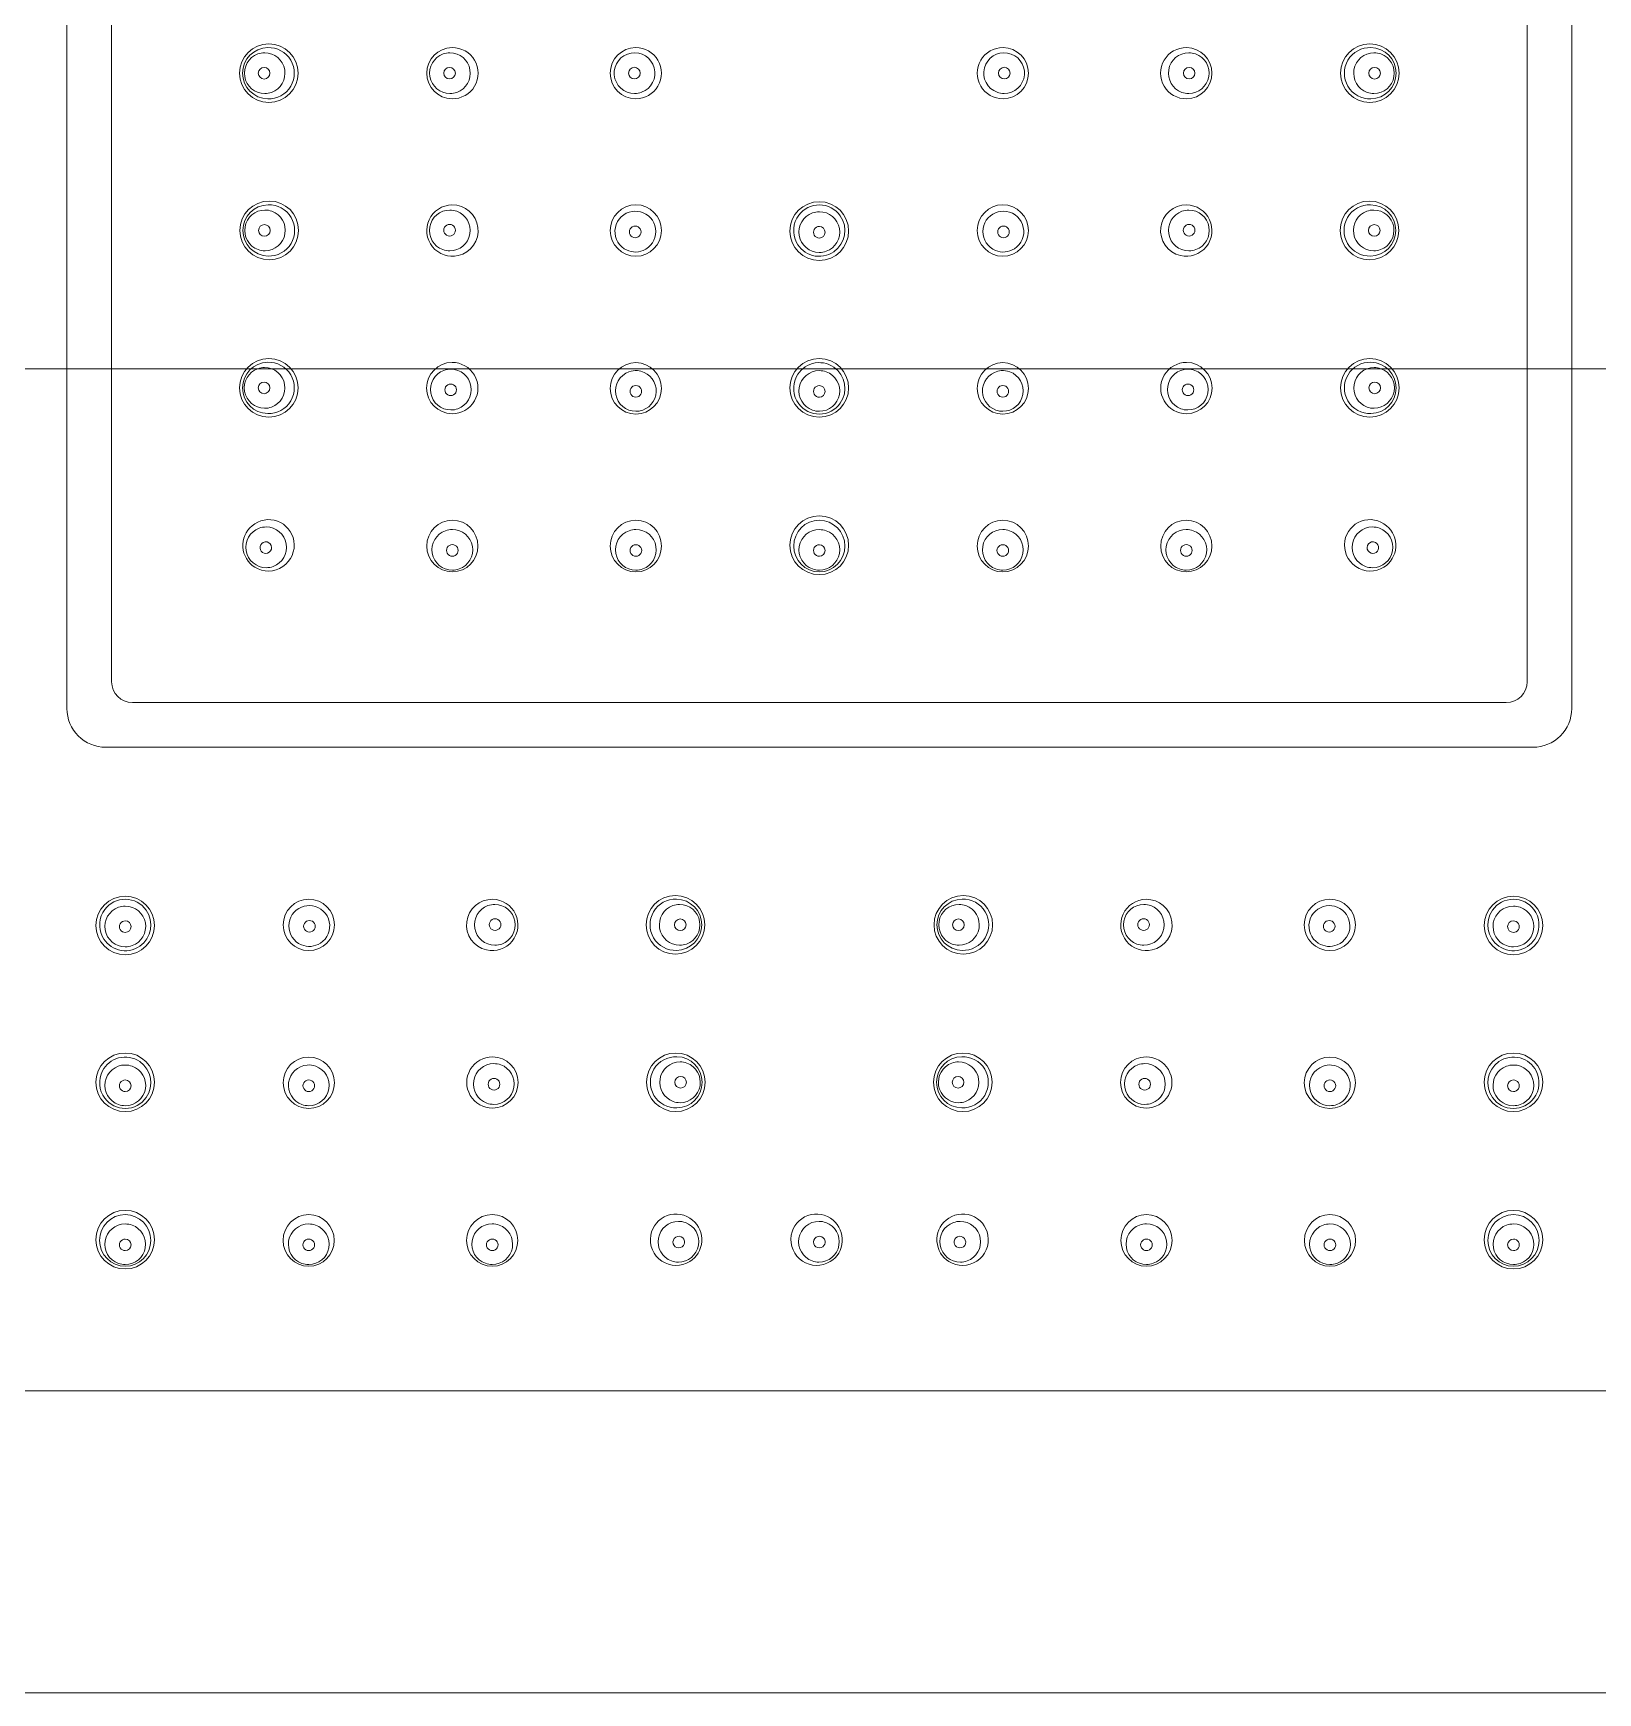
# Model space of a CAD drawing. Header units: metres. Extents: x -232 to 581, y 30 to 789.
# Drawn here: x 226.0164 to 226.1086, y 535.7444 to 535.8421 of the extents above; entities that cross this region are included whole.
import ezdxf

# ---------------------------------------------------------------- set-up
doc = ezdxf.new("R2010")
doc.units = ezdxf.units.M
doc.layers.add('ACERO', color=5, linetype='Continuous')
doc.layers.add('baños', color=140, linetype='Continuous', lineweight=0)
doc.layers.add('Columnas', color=7, linetype='Continuous', lineweight=18)
doc.styles.get("Standard").update_dxf_attribs({"font": 'arial.ttf'})

# ---------------------------------------------------------------- blocks, each defined once
blk = doc.blocks.new('planta de entrepiso 20.03')
at = {"layer": 'ACERO', "color": 18, "true_color": 0x000000}
blk.add_line((35.11145351931714, -23.18883962640052), (31.29649952950822, -23.18906059418748), dxfattribs=at)
blk = doc.blocks.new('A$C3bae67db')
at = {"layer": 'baños'}
for p, q in [((0.05795743052766511, 0.144322481631086), (0.1420428246007646, 0.144322481631086)), ((0.05567767941755619, 0.142043857970684), (0.05567767969631632, 0.05795731748658994)), ((0.05953425239812304, 0.1416937789345738), (0.140466002730534, 0.1416937789345738)), ((0.05830638234982644, 0.1404659088862488), (0.05830638234982644, 0.05953413947369057)), ((0.05953425239812304, 0.05830626942536554), (0.1404660027303066, 0.05830626942536554)), ((0.05795743052766511, 0.05567756672882496), (0.1420428246007646, 0.05567756672882496))]:
    blk.add_line(p, q, dxfattribs=at)
for points in [[(0.2000001275641807, 0.2000000241799569), (1.275641352549428e-07, 0.2000000241799569), (1.275641352549428e-07, 2.417995403902751e-08), (0.2000001275641807, 2.417995403902751e-08)], [(0.1822216636463319, 0.1822215602621071), (0.01777859148198413, 0.1822215602621071), (0.01777859148198413, 0.0177784880978038), (0.1822216636463319, 0.0177784880978038)]]:
    blk.add_lwpolyline(points, close=True, dxfattribs=at)
for centre, radius in [((0.02668161499421196, 0.1408899789571372), 0.001726273626168971), ((0.03594724761362933, 0.1408870039678796), 0.001726273626168971), ((0.04518573283938032, 0.1408870045110753), 0.001726273626168971), ((0.0768350682250798, 0.1324260433361175), 0.001726273626168971), ((0.0861115584927461, 0.1324036510537141), 0.001726273626168971), ((0.09536712332959496, 0.1324260433361175), 0.001726273626168971), ((0.09537011069431856, 0.1108947767265462), 0.0003427381330779128), ((0.03594724761362933, 0.1084584461727509), 0.001726273626168971), ((0.04522373788129563, 0.1084808384551543), 0.001726273626168971), ((0.06756904067282221, 0.1000025628189221), 0.001726273626168971), ((0.0768350682250798, 0.1000025628189221), 0.001726273626168971), ((0.08607355345083079, 0.1000025633621178), 0.001726273626168971), ((0.03594724761362933, 0.09154160218716001), 0.001726273626168971), ((0.04522373788129563, 0.0915192099047566), 0.001726273626168971), ((0.09537011069431856, 0.0891052716333931), 0.0003427381330779128), ((0.0768350682250798, 0.0675740050237934), 0.001726273626168971), ((0.0861115584927461, 0.06759639730619682), 0.001726273626168971), ((0.09536712332959496, 0.0675740050237934), 0.001726273626168971), ((0.02668161499421196, 0.05911006940277375), 0.001726273626168971), ((0.03594724761362933, 0.05911304439203136), 0.001726273626168971), ((0.04518573283938032, 0.05911304384883564), 0.001726273626168971)]:
    blk.add_circle(centre, radius, dxfattribs=at)
for centre, radius, start, end in [((0.05795630335677515, 0.142043857970684), 0.002278623939186994, 89.971657394038, 180), ((0.02663749679047989, 0.1408746346023015), 0.00152379913724904, 0.4815084169714707, 179.5184915830285), ((0.02641232233166058, 0.1408975588384074), 0.001193729488785252, 359.5143326426547, 160.681163080058), ((0.03591267946192467, 0.1408858718007941), 0.001506514668338149, 126.6365019344265, 180.0534909585633), ((0.03576849450971942, 0.1408905097199131), 0.001197938431549503, 359.8323604302385, 160.4660116733307), ((0.03592152982376184, 0.1408746464340318), 0.00152080370815291, 62.66042759306035, 126.6516953464654), ((0.03592799330474783, 0.1408844735623127), 0.001509106328667489, 15.44699995191785, 62.70706108587409), ((0.04520498714826182, 0.1408844741055084), 0.001509106328667489, 117.2929389141259, 164.5530000480822), ((0.04512404218233179, 0.1408905102631373), 0.001197938431549503, 19.53398832666936, 180.1676395697615), ((0.04521145062924781, 0.1408746469772559), 0.00152080370815291, 53.34830465353465, 117.3395724069396), ((0.04522030099108498, 0.1408858723439899), 0.001506514668338149, 359.9465090414367, 53.3634980655735), ((0.02663749679047989, 0.1409054156539078), 0.001523851350039296, 180.6758761340693, 359.3241238659307), ((0.02641017567405335, 0.1408829216825787), 0.001194191915340333, 179.7832012068268, 340.6623966942979), ((0.02645187154073803, 0.140882942504664), 0.001235887417606161, 160.6482721695431, 179.7914807641896), ((0.02637532323613279, 0.1408919247424087), 0.0003407503923429775, 359.2459407059762, 180.7540592940236), ((0.02637532323613279, 0.1408880084856499), 0.0003407213562947965, 180.0955432162111, 359.9044567837889), ((0.02639817419524526, 0.1408899221982729), 0.001207837290240649, 340.537568001467, 359.8822677890739), ((0.03591265801626697, 0.1408880546749067), 0.001506496842203655, 180.1365117840078, 235.2142598131893), ((0.03577415512106974, 0.1408870343368172), 0.001204436081000226, 160.4002387764176, 180.1222094087611), ((0.03576765534033122, 0.1408834946195334), 0.001197933953633447, 179.9535721002179, 340.4661922248824), ((0.03574353055589974, 0.1408878943784266), 0.0003418063086853633, 359.4251909468629, 180.574809053137), ((0.03574353055589974, 0.1408861019234742), 0.0003417930261405343, 180.2743482528581, 359.7256517471419), ((0.03576199303163641, 0.1408869747278523), 0.001204434782080665, 340.4002334721913, 0.001426747796174793), ((0.03593418548073579, 0.1408868331361255), 0.001502509496179472, 325.0549561738853, 15.42316380291073), ((0.04519879497227386, 0.1408868336793496), 0.001502509496179472, 164.5768361970892, 214.9450438261147), ((0.0451305436604148, 0.140886975271048), 0.001204434782080665, 179.9985732522038, 199.5997665278087), ((0.04512488135171999, 0.1408834951627291), 0.001197933953633447, 199.5338077751176, 0.04642789978211763), ((0.04511300602937673, 0.1408878949216508), 0.0003418063086853633, 359.4251909468629, 180.574809053137), ((0.04511300602937673, 0.1408861024666983), 0.0003417930261405343, 180.2743482528581, 359.7256517471419), ((0.04522032243674268, 0.1408880552181309), 0.001506496842203655, 304.7857401868107, 359.8634882159906), ((0.04511838157098147, 0.1408870348800129), 0.001204436081000226, 359.8777905912389, 19.59976122358242), ((0.05953425239812304, 0.1404659088862488), 0.001227870048324664, 90.00000000256642, 179.9999999898011), ((0.0359213165556671, 0.1408973936484479), 0.001519107682017091, 235.1470028587918, 325.0064798470243), ((0.04521166389734255, 0.140897394191672), 0.001519107682017091, 214.9935201529758, 304.8529971412081), ((0.06755888616902439, 0.1324522226109579), 0.001510474982378461, 39.79127587580216, 147.8576029366483), ((0.07683595447673497, 0.1324698972235225), 0.001508167584307319, 0.9001850982253351, 179.1011506184335), ((0.08611067224109092, 0.1324475049410907), 0.001508167584307319, 0.8988493815665013, 179.0998149017747), ((0.09536732368673029, 0.1324678004718223), 0.001508175294152605, 0.896473032322938, 179.1038122815197), ((0.06757577863658071, 0.132457578697931), 0.001521988814155353, 148.366663832522, 279.4518474387844), ((0.06744956593814777, 0.1325836751423921), 0.001200821812368165, 19.98354941315338, 180.0929165922669), ((0.06743122423284831, 0.1326063921405805), 0.0003434622621792048, 80.36180667197289, 144.2972788445857), ((0.06743161916568852, 0.1326093671298381), 0.000340463161306216, 6.43826669501083, 80.34350834063362), ((0.06757360806199131, 0.1324412776402468), 0.001506273214753162, 279.6351170446447, 40.46958004635466), ((0.06745204315046749, 0.1325905084226164), 0.001196171468180108, 359.9940856858029, 19.71649711018825), ((0.07683789637843574, 0.1326707190876775), 0.001202478864778748, 20.04951967974894, 179.640957565026), ((0.07683718307652043, 0.1327118830991409), 0.0003427216785174244, 0.3254488414049065, 179.6683356267581), ((0.07684987977717128, 0.1326780761858615), 0.001188702755491038, 0.00229199929753495, 19.9144172177911), ((0.08609674694065461, 0.1326556839034581), 0.001188702755491038, 160.0855827822089, 179.9977080007025), ((0.08610873033916278, 0.1326483268052456), 0.001202478864778748, 0.3590424349740219, 159.9504803202511), ((0.08610944364107809, 0.1326894908167375), 0.0003427216785174244, 0.3316643732419094, 179.6745511585951), ((0.09536844225425511, 0.13266643263281), 0.001202467430117421, 20.04733987539626, 179.6512744404281), ((0.09536760707254643, 0.1327070384189639), 0.0003427214496652206, 0.3198416913579096, 179.6787560475), ((0.09538014580965637, 0.1326736768283112), 0.001188992995398989, 0.002160217887124121, 19.91273335855645), ((0.06744492393198698, 0.1325816052425566), 0.00119617823364954, 179.9941310564692, 199.6485422794375), ((0.06744739869321847, 0.1325884322095234), 0.001200817506817739, 199.9156134316533, 0.09317299457435906), ((0.06742947758010587, 0.1326069054866466), 0.0003417448353014675, 144.1962748123012, 216.5408433824308), ((0.06742879027405024, 0.1326072964444833), 0.0003414261719296849, 216.6622272733104, 290.466407909324), ((0.06742884736917176, 0.1326092437337465), 0.0003432313649668054, 290.3438179429309, 6.406851776727837), ((0.07683599266800911, 0.1324400996429844), 0.001508967363600021, 177.9698192432843, 2.177052033884066), ((0.07682412820707896, 0.1326783000023326), 0.001188687084480606, 180.0022010002266, 199.6794990756158), ((0.0768361336767498, 0.1326856574057658), 0.001202472454991783, 199.8169514147223, 359.6410310933491), ((0.07683718328979694, 0.1327158136802709), 0.0003427216785175545, 180.3254488415971, 359.6683356265643), ((0.08611063404958941, 0.1324177073605526), 0.001508967363600021, 177.8229479661159, 2.030180756715632), ((0.0861104930410761, 0.1326632651233624), 0.001202472454991783, 180.358968906651, 340.1830485852777), ((0.08610944342802895, 0.1326934213978674), 0.0003427216785175545, 180.3316643734357, 359.6745511584029), ((0.08612249851051956, 0.1326559077199008), 0.001188687084480606, 340.3205009243842, 359.9977989997734), ((0.09536732375926249, 0.1324387187907732), 0.001508910434373833, 177.9996003974604, 2.000684916435894), ((0.09535497519681257, 0.1326737943519944), 0.001188978101211688, 180.0020748071833, 199.6793677201801), ((0.09536676056376336, 0.1326806855676281), 0.001202398407140004, 199.7994449916714, 359.6681591336498), ((0.09536760711961279, 0.1327108731286089), 0.0003427214496676189, 180.3198417624976, 359.6787559762951), ((0.02663785314141798, 0.1300647464498077), 0.001523801172583426, 0.5747514779052038, 179.4262465459042), ((0.02641315858907411, 0.1300871698114356), 0.001193765215403577, 359.6365954075218, 160.6779287406165), ((0.03592147574657112, 0.1300701143819545), 0.001515209523409549, 0.2469365196410936, 179.7554027190644), ((0.03576950751128471, 0.13007862190371), 0.001198002774692498, 4.349572792468204, 160.4590152359306), ((0.04521661582064418, 0.1300687143410251), 0.001515209523409549, 0.244597280935595, 179.7530634803589), ((0.04515068339353867, 0.1300592951881931), 0.001195045438537086, 21.80722765049478, 157.7672225745089), ((0.02663785287288967, 0.1300955574157179), 0.001523803867774046, 180.5847748674714, 359.4162231563053), ((0.02641135372616965, 0.1300720851049171), 0.001193765217027741, 179.636596389109, 340.6779286321186), ((0.02642540357485679, 0.1300797142414361), 0.001207791056576054, 160.5363707333084, 180.0027336194925), ((0.02637627761235173, 0.1300814908772914), 0.0003407568798300127, 359.346075732061, 180.3246311100405), ((0.02637626643670821, 0.1300776018586198), 0.0003407458622599414, 179.6707068420732, 359.9999999999364), ((0.02639910873629425, 0.1300795406747746), 0.001207791059114692, 340.5363707599155, 0.002732610598238034), ((0.03592147547076685, 0.1300836256324551), 0.001515211808342921, 180.2663152946292, 359.7360239440766), ((0.03576870870299764, 0.1300717577606925), 0.001198002720139636, 179.8324281218217, 340.459017457677), ((0.0357750706611828, 0.1300752932365477), 0.001204359554630129, 160.3983028553304, 180.0015083034943), ((0.03574472815851415, 0.1300757987762502), 0.0003418119665338834, 359.8484264500146, 180.1447206987231), ((0.03574472805278539, 0.1300740311624971), 0.0003418119665339049, 179.8484264500145, 0.1447206987231602), ((0.03575830528255075, 0.1300763563818812), 0.001209345381516621, 340.4185567370939, 4.416346836907331), ((0.04521661609644845, 0.1300822255915257), 0.001515211808342921, 180.2639760559234, 359.7336847053708), ((0.04515062373796219, 0.1300432310498714), 0.001201160736598691, 157.0568312886519, 212.9165601568608), ((0.04513443495054936, 0.1300372802267766), 0.0003418119665338834, 359.8552793012769, 180.1515735499855), ((0.04513443505627812, 0.1300355126130519), 0.0003418119665339049, 179.8552793012768, 0.1515735499854856), ((0.0451506237447834, 0.1300432310515767), 0.001201160729709154, 351.2970901245022, 22.51761903481964), ((0.04515062373750744, 0.1300432310502124), 0.001201160737011495, 212.9165601055092, 351.2970902225019), ((0.07682554874776315, 0.121623541393852), 0.001510641993610608, 0.5139883427186024, 179.4190526749139), ((0.0675262201329474, 0.1216022853915248), 0.001523564837230641, 0.572643303545837, 179.4250678076633), ((0.06730147437173173, 0.1216258576544575), 0.00119389333313216, 19.32997812112687, 180.3589489030435), ((0.07673755557897266, 0.1217059849352253), 0.001200928035992184, 19.83266307732577, 180.07419896696), ((0.08610123918919044, 0.1216200011498572), 0.001509211767642307, 0.7561059737710158, 193.171467770371), ((0.08610665192958322, 0.1217715206143097), 0.001199718968097798, 160.2766783095563, 180.003053155093), ((0.08610701457195091, 0.1217689559613504), 0.001200928035992184, 359.92580103304, 160.1673369226743), ((0.09536749544457734, 0.1216208806547101), 0.001508369991397104, 0.7108807457131594, 179.2900072567805), ((0.0953689405916407, 0.1217577368242573), 0.001201973046303671, 19.915328080069, 179.8397393457669), ((0.0953741167763269, 0.1217609961774073), 0.001195996880989198, 0.0008305610141249543, 19.85298930787151), ((0.06752622073366865, 0.1216323613833694), 0.001523560504830024, 180.5561373689593, 359.441573742277), ((0.06731527943469473, 0.1216183202511658), 0.00120767496975197, 179.997253034212, 199.4671047486143), ((0.06730323483333223, 0.1216110324051769), 0.001193893552601191, 199.3299870384885, 0.3617157200806724), ((0.06726664149067574, 0.121620538979748), 0.0003407760450880885, 359.6804184145589, 180.3259849812832), ((0.06726664170508911, 0.121616699387026), 0.0003407760450881728, 179.6804184144938, 0.3259849813467099), ((0.0672894296246227, 0.1216185695606313), 0.001207674969753276, 0, 19.46710473996738), ((0.07682554912815931, 0.1216241922170909), 0.001510635915196017, 179.4437361404923, 0.4893048771358387), ((0.07673634930023354, 0.1217044297143204), 0.00119972075021922, 180, 199.6894084976491), ((0.07673669497097535, 0.1217070845143482), 0.001200943033476937, 199.8031047080196, 0.06684714840780348), ((0.0767229938655305, 0.1217197312221217), 0.0003424123588573842, 0.09251265869286474, 180.098022152865), ((0.07672299392032755, 0.1217196982979019), 0.0003424123588572697, 180.092512941707, 0.09802186985085153), ((0.07673791822156772, 0.1217085495881847), 0.001199718968097798, 359.996946844907, 19.72332169044368), ((0.08610270852994972, 0.1216079714776228), 0.001507949430811743, 192.7136886774853, 1.213885066650693), ((0.08610787517994822, 0.1217700555404733), 0.001200943033476937, 179.9331528515922, 340.1968952919805), ((0.08612157628539308, 0.1217827022482467), 0.0003424123588573842, 359.901977847135, 179.9074873413072), ((0.08612157623059602, 0.1217826693240269), 0.0003424123588572697, 179.9019781301492, 359.907487058293), ((0.08610822085069003, 0.1217674007404455), 0.00119972075021922, 340.3105915023508, 0), ((0.09536749553893742, 0.1216085475080533), 0.001508573317714411, 178.8216237899946, 1.179264308856052), ((0.09536296503841868, 0.1217611156787015), 0.001195992791243886, 180.0008071647798, 199.7035512946327), ((0.09536814589654341, 0.1217643825555044), 0.00120197248215199, 199.7668953392953, 359.839403913317), ((0.09536871331505381, 0.1217836400394319), 0.000342717117449731, 0.1414165953508873, 179.8545204967726), ((0.09536871337598996, 0.1217853561187425), 0.0003427171174496419, 180.1414165954144, 359.854520496644), ((0.0266387950550584, 0.1192551031147566), 0.001523560504830024, 0.5584262577229699, 179.4438626310407), ((0.02641580915472197, 0.1192764320929776), 0.001193893552601191, 359.6382842799194, 160.6700129615116), ((0.03593772851670884, 0.119260297291806), 0.001510635915196017, 359.5106951228642, 180.5562638595077), ((0.03584887435952488, 0.1191774049945202), 0.001200943033476937, 359.9331528515922, 160.1968952919805), ((0.04521488791849926, 0.1192765180312456), 0.001507949430811743, 358.7861149333493, 167.2863113225147), ((0.04522005456849776, 0.1191144339683952), 0.001200943033476937, 19.80310470801955, 180.0668471484078), ((0.02663879445433714, 0.1192851791066296), 0.001523564837230641, 180.5749321923367, 359.4273566964525), ((0.02641404869312147, 0.1192616068436685), 0.00119389333313216, 179.6410510969565, 340.6700218788732), ((0.02642785375608447, 0.1192691442469602), 0.00120767496975197, 160.5328952513857, 180.002746965788), ((0.02637921602647886, 0.1192707651111), 0.0003407760450881728, 359.6740150186533, 180.3195815855062), ((0.02637921581206548, 0.1192669255184065), 0.0003407760450880885, 179.6740150187168, 0.3195815854410826), ((0.02640200394601244, 0.1192688949374947), 0.001207674969753276, 340.5328952600327, 0), ((0.03593772813631269, 0.1192609481150164), 0.001510641993610608, 180.5809473250861, 359.4860116572814), ((0.03584852868878308, 0.119180059794548), 0.00119972075021922, 160.3105915023508, 180), ((0.03583517330887709, 0.119164791210995), 0.0003424123588572697, 359.9019781301491, 179.907487058293), ((0.04521341857773997, 0.1192644883590113), 0.001509211767642307, 166.828532229629, 359.243894026229), ((0.04523375561914555, 0.1191018201848415), 0.0003424123588572697, 0.09251294170702966, 180.0980218698508), ((0.04522040023923957, 0.119117088768423), 0.00119972075021922, 0, 19.68940849764915), ((0.0358497349675222, 0.1191785045736431), 0.001200928035992184, 179.92580103304, 340.1673369226742), ((0.03583517325408003, 0.1191647582867468), 0.0003424123588573842, 179.9019778471349, 359.9074873413071), ((0.03585009761011726, 0.1191759399206838), 0.001199718968097798, 340.2766783095563, 0.003053155092960894), ((0.04521883131813276, 0.1191129688945587), 0.001199718968097798, 179.996946844907, 199.7233216904437), ((0.04521919396050045, 0.119115533547518), 0.001200928035992184, 199.8326630773257, 0.07419896695995848), ((0.04523375567394261, 0.1191017872606217), 0.0003424123588573842, 180.0925126586928, 0.09802215286506169), ((0.06752527855149992, 0.1107919070824366), 0.001523803867774046, 0.5837768436947157, 179.4152251325285), ((0.06729877940477991, 0.110815379393209), 0.001193765217027741, 19.32207136788142, 180.363403610891), ((0.07680929608221732, 0.1108008638764133), 0.001515211808342921, 0.2639760559234214, 179.7336847053708), ((0.07665652931444811, 0.110812731748176), 0.001198002720139636, 19.54098254232294, 180.1675718781783), ((0.08610443670789891, 0.1108022639173427), 0.001515211808342921, 0.2663152946292405, 179.7360239440766), ((0.08603844434941266, 0.1108412584590255), 0.001201160736598691, 147.0834398431392, 202.9431687113481), ((0.08603844434895791, 0.110841258458656), 0.001201160737011495, 8.702909777498146, 147.0834398944907), ((0.09536732874329346, 0.1108130466571069), 0.001508175096699564, 0.3875553460212671, 179.6135214827309), ((0.0953710932307672, 0.1108833412553665), 0.001200198361899698, 199.7612507028317, 179.9592501936951), ((0.06752527882002823, 0.1108227180483183), 0.001523801172583426, 180.5737534540958, 359.4252485220948), ((0.06731282925346704, 0.11080775025669), 0.001207791056576054, 179.9972663805075, 199.4636292666915), ((0.06730058426768437, 0.1108002946866904), 0.001193765215403577, 199.3220712593833, 0.3634045924781659), ((0.06726369211531846, 0.1108098626395062), 0.0003407458622599414, 6.35093158794635e-11, 180.3292931579268), ((0.06726370329096198, 0.1108059736208347), 0.0003407568798300127, 179.6753688899595, 0.6539242679389679), ((0.06728653441490451, 0.1108079238233515), 0.001207791059114692, 359.9972673894018, 19.46362924008448), ((0.07680929635802158, 0.1108143751269139), 0.001515209523409549, 180.2445972809356, 359.7530634803589), ((0.07666289127263326, 0.1108091962723208), 0.001204359554630129, 179.9984916965057, 199.6016971446696), ((0.07665732812273518, 0.1108058676051584), 0.001198002774692498, 199.5409847640694, 355.6504272075318), ((0.07663254866423586, 0.1108104583463714), 0.0003418119665339049, 359.8552793012769, 180.1515735499855), ((0.07663254876996461, 0.1108086907326467), 0.0003418119665338834, 179.8552793012768, 0.1515735499854856), ((0.07664612589400122, 0.1108081331269872), 0.001209345381516621, 355.5836531630925, 19.58144326290454), ((0.08610443643209464, 0.1108157751678434), 0.001515209523409549, 180.2469365196411, 359.7554027190644), ((0.08602225566772859, 0.1108489768958449), 0.0003418119665339049, 359.8484264500146, 180.1447206987231), ((0.08602225556199983, 0.1108472092820918), 0.0003418119665338834, 179.8484264500145, 0.1447206987231602), ((0.08603844435623387, 0.1108412584572918), 0.001201160729709154, 337.4823809651804, 8.702909875497538), ((0.0953673287696688, 0.1108102539195883), 0.001508196546264781, 179.5074288684401, 0.4936479602929344), ((0.09529917106959829, 0.110863793062741), 0.001128460337495796, 178.9640748255869, 199.9974153185455), ((0.02668835295797045, 0.1084298858001951), 0.001521988814155353, 80.54815256121562, 211.6333361674779), ((0.02655997301460822, 0.1082990322886026), 0.001200817506817739, 359.9068270054257, 160.0843865683467), ((0.02668618238338105, 0.1084461868578792), 0.001506273214753162, 319.5304199536451, 80.36488295535518), ((0.03594817205655865, 0.1084443898659124), 0.001508967363600021, 357.8229479661159, 182.0301807567156), ((0.04522281343813894, 0.1084667821483158), 0.001508967363600021, 357.9698192432843, 182.1770520338841), ((0.08603850400498914, 0.1108251943206753), 0.001195045438537086, 202.2327774254911, 338.1927723495052), ((0.02655749825337672, 0.1083058592555695), 0.00119617823364954, 160.3514577205625, 180.0058689435308), ((0.02654205190149561, 0.1082805590115079), 0.0003417448353014675, 143.4591566175692, 215.8037251876988), ((0.02654136459543999, 0.1082801680536427), 0.0003414261719296849, 69.53359209067591, 143.3377727266896), ((0.02654142169056151, 0.108278220764408), 0.0003432313649668054, 353.593148223272, 69.65618205706909), ((0.03593630759562849, 0.1082061895065642), 0.001188687084480606, 160.3205009243842, 179.9977989997734), ((0.03594831306529933, 0.1081988321031027), 0.001202472454991783, 0.3589689066509878, 160.1830485852777), ((0.03594936267834647, 0.1081686758285976), 0.0003427216785175545, 0.3316643734356975, 179.6745511584029), ((0.04522267242962563, 0.1082212243855061), 0.001202472454991783, 19.81695141472233, 179.641031093349), ((0.04522162281657849, 0.1081910681110294), 0.0003427216785175545, 0.325448841597066, 179.6683356265643), ((0.0452346778990691, 0.1082285817889677), 0.001188687084480606, 0.002201000226615922, 19.67949907561579), ((0.02656214025953751, 0.1083037893557623), 0.001200821812368165, 179.9070834077331, 340.0164505868464), ((0.02667146049041413, 0.1084352418871966), 0.001510474982378461, 212.1423970633514, 320.2087241241978), ((0.02654379855423805, 0.1082810723575456), 0.0003434622621792048, 215.7027211554142, 279.638193328027), ((0.02654419348707826, 0.108278097368288), 0.000340463161306216, 279.6564916593664, 353.5617333049892), ((0.02656461747185723, 0.1082969560755096), 0.001196171468180108, 340.2835028898117, 0.005914314197119606), ((0.0359481338652845, 0.1084145922853459), 0.001508167584307319, 180.8988493815665, 359.0998149017747), ((0.03595007576698528, 0.108213770421191), 0.001202478864778748, 180.359042434974, 339.950480320251), ((0.03594936246506997, 0.1081726064097275), 0.0003427216785174244, 180.3316643732419, 359.6745511585951), ((0.03596205916572082, 0.108206413323007), 0.001188702755491038, 340.0855827822089, 359.9977080007025), ((0.04522285162964046, 0.1084369845677777), 0.001508167584307319, 180.9001850982251, 359.1011506184335), ((0.04520892632920415, 0.1082288056054104), 0.001188702755491038, 180.0022919992975, 199.9144172177909), ((0.04522090972771231, 0.1082361627036228), 0.001202478864778748, 200.049519679749, 359.640957565026), ((0.04522162302962762, 0.1081949986921309), 0.0003427216785174244, 180.3254488414049, 359.6683356267581), ((0.02668835295797045, 0.1001518126118626), 0.001521988814155353, 80.54815256121562, 211.6333361674779), ((0.02668618238338105, 0.1001681136695467), 0.001506273214753162, 319.5304199536451, 80.36488295535518), ((0.02655997301460822, 0.1000209591002701), 0.001200817506817739, 359.9068270054257, 160.0843865683467), ((0.06752492246909014, 0.09998721846408642), 0.00152379913724904, 0.4815084169714707, 179.5184915830285), ((0.06729974801027083, 0.1000101427001923), 0.001193729488785252, 359.5143326426547, 160.681163080058), ((0.07680050007337513, 0.1000014306518366), 0.001506514668338149, 126.6365019344265, 180.0534909585633), ((0.07665631512116988, 0.1000060685709556), 0.001197938431549503, 359.8323604302385, 160.4660116733307), ((0.07680935043521231, 0.0999902052850743), 0.00152080370815291, 62.66042759306035, 126.6516953464654), ((0.0768158139161983, 0.1000000324133552), 0.001509106328667489, 15.44699995191785, 62.70706108587409), ((0.08609280775971229, 0.1000000329565509), 0.001509106328667489, 117.2929389141259, 164.5530000480822), ((0.08601186279378226, 0.1000060691141798), 0.001197938431549503, 19.53398832666936, 180.1676395697615), ((0.08609927124069827, 0.09999020582829843), 0.00152080370815291, 53.34830465353465, 117.3395724069396), ((0.08610812160253545, 0.1000014311950324), 0.001506514668338149, 359.9465090414367, 53.3634980655735), ((0.02656214025953751, 0.1000257161674298), 0.001200821812368165, 179.9070834077331, 340.0164505868464), ((0.02655749825337672, 0.1000277860672369), 0.00119617823364954, 160.3514577205625, 180.0058689435308), ((0.02654205190149561, 0.1000024858231754), 0.0003417448353014675, 143.4591566175692, 215.8037251876988), ((0.02654379855423805, 0.1000029991692131), 0.0003434622621792048, 215.7027211554142, 279.638193328027), ((0.02654136459543999, 0.1000020948653102), 0.0003414261719296849, 69.53359209067591, 143.3377727266896), ((0.02654419348707826, 0.1000000241799555), 0.000340463161306216, 279.6564916593664, 353.5617333049892), ((0.02654142169056151, 0.1000001475760754), 0.0003432313649668054, 353.593148223272, 69.65618205706909), ((0.02656461747185723, 0.1000188828871771), 0.001196171468180108, 340.2835028898117, 0.005914314197119606), ((0.06752492246909014, 0.1000179995156927), 0.001523851350039296, 180.6758761340693, 359.3241238659307), ((0.0672976013526636, 0.09999550554436354), 0.001194191915340333, 179.7832012068268, 340.6623966942979), ((0.06733929721934828, 0.09999552636644893), 0.001235887417606161, 160.6482721695431, 179.7914807641896), ((0.06726274891474304, 0.1000045086041936), 0.0003407503923429775, 359.2459407059762, 180.7540592940236), ((0.06726274891474304, 0.1000005923474347), 0.0003407213562947965, 180.0955432162111, 359.9044567837889), ((0.06728559987385552, 0.1000025060600578), 0.001207837290240649, 340.537568001467, 359.8822677890739), ((0.07680047862771744, 0.1000036135259492), 0.001506496842203655, 180.1365117840078, 235.2142598131893), ((0.0766619757325202, 0.1000025931878596), 0.001204436081000226, 160.4002387764176, 180.1222094087611), ((0.07665547595178168, 0.09999905347057592), 0.001197933953633447, 179.9535721002179, 340.4661922248824), ((0.0766313511673502, 0.1000034532294691), 0.0003418063086853633, 359.4251909468629, 180.574809053137), ((0.0766313511673502, 0.1000016607745167), 0.0003417930261405343, 180.2743482528581, 359.7256517471419), ((0.07664981364308687, 0.1000025335788948), 0.001204434782080665, 340.4002334721913, 0.001426747796174793), ((0.07682200609218626, 0.100002391987168), 0.001502509496179472, 325.0549561738853, 15.42316380291073), ((0.08608661558372432, 0.1000023925303921), 0.001502509496179472, 164.5768361970892, 214.9450438261147), ((0.08601836427186527, 0.1000025341220905), 0.001204434782080665, 179.9985732522038, 199.5997665278087), ((0.08601270196317046, 0.09999905401377163), 0.001197933953633447, 199.5338077751176, 0.04642789978211763), ((0.0860008266408272, 0.1000034537726933), 0.0003418063086853633, 359.4251909468629, 180.574809053137), ((0.0860008266408272, 0.1000016613177408), 0.0003417930261405343, 180.2743482528581, 359.7256517471419), ((0.08610814304819314, 0.1000036140691734), 0.001506496842203655, 304.7857401868107, 359.8634882159906), ((0.08600620218243193, 0.1000025937310554), 0.001204436081000226, 359.8777905912389, 19.59976122358242), ((0.02667146049041413, 0.100157168698864), 0.001510474982378461, 212.1423970633514, 320.2087241241978), ((0.07680913716711757, 0.1000129524994904), 0.001519107682017091, 235.1470028587918, 325.0064798470243), ((0.08609948450879301, 0.1000129530427145), 0.001519107682017091, 214.9935201529758, 304.8529971412081), ((0.02656214025953751, 0.09169625900414857), 0.001200821812368165, 19.98354941315381, 180.0929165922669), ((0.02667146049041413, 0.09156480647271437), 0.001510474982378461, 39.79127587580216, 147.8576029366485), ((0.0359481338652845, 0.09158545607456503), 0.001508167584307319, 0.9001850982253351, 179.1011506184335), ((0.03595007576698528, 0.09178627793871996), 0.001202478864778748, 20.04951967974916, 179.640957565026), ((0.04522285162964046, 0.09156306379213319), 0.001508167584307319, 0.8988493815665013, 179.0998149017751), ((0.04522090972771231, 0.09176388565628812), 0.001202478864778748, 0.3590424349740219, 159.9504803202513), ((0.02668835295797045, 0.09157016255971584), 0.001521988814155353, 148.3666638325222, 279.4518474387844), ((0.02654205190149561, 0.09171948934840302), 0.0003417448353014675, 144.1962748123012, 216.5408433824311), ((0.02654379855423805, 0.09171897600236534), 0.0003434622621792048, 80.36180667197306, 144.297278844586), ((0.02654419348707826, 0.09172195099162295), 0.000340463161306216, 6.438266695010624, 80.3435083406336), ((0.02668618238338105, 0.09155386150203171), 0.001506273214753162, 279.6351170446448, 40.46958004635492), ((0.02656461747185723, 0.09170309228440132), 0.001196171468180108, 359.9940856858029, 19.71649711018825), ((0.03594936246506997, 0.09182744195018344), 0.0003427216785174244, 0.3254488414049065, 179.6683356267581), ((0.03596205916572082, 0.09179363503690396), 0.001188702755491038, 0.00229199929753495, 19.91441721779131), ((0.04520892632920415, 0.09177124275450055), 0.001188702755491038, 160.0855827822091, 179.9977080007025), ((0.04522162302962762, 0.09180504966778003), 0.0003427216785174244, 0.3316643732419094, 179.6745511585951), ((0.02655749825337672, 0.09169418910434146), 0.00119617823364954, 179.9941310564692, 199.6485422794377), ((0.02655997301460822, 0.09170101607130832), 0.001200817506817739, 199.9156134316533, 0.09317299457435906), ((0.02654136459543999, 0.09171988030626821), 0.0003414261719296849, 216.6622272733104, 290.4664079093241), ((0.02654142169056151, 0.09172182759550296), 0.0003432313649668054, 290.3438179429309, 6.406851776728248), ((0.03594817205655865, 0.09155565849399849), 0.001508967363600021, 177.9698192432843, 2.177052033884066), ((0.03593630759562849, 0.09179385885334668), 0.001188687084480606, 180.0022010002266, 199.679499075616), ((0.03594831306529933, 0.09180121625680826), 0.001202472454991783, 199.8169514147223, 359.6410310933491), ((0.03594936267834647, 0.09183137253131335), 0.0003427216785175545, 180.3254488415971, 359.6683356265643), ((0.04522281343813894, 0.09153326621159508), 0.001508967363600021, 177.8229479661159, 2.030180756715632), ((0.04522267242962563, 0.09177882397440484), 0.001202472454991783, 180.358968906651, 340.1830485852777), ((0.04522162281657849, 0.09180898024888151), 0.0003427216785175545, 180.3316643734357, 359.6745511584029), ((0.0452346778990691, 0.09177146657094326), 0.001188687084480606, 340.320500924384, 359.9977989997734), ((0.06752527882002823, 0.08917733031159258), 0.001523801172583426, 0.5747514779052038, 179.4262465459042), ((0.06730058426768437, 0.08919975367322053), 0.001193765215403577, 359.6365954075218, 160.6779287406165), ((0.07680929635802158, 0.08918567323299698), 0.001515209523409549, 0.2469365196410936, 179.7554027190644), ((0.07665732812273518, 0.0891941807547525), 0.001198002774692498, 4.349572792468204, 160.4590152359306), ((0.08610443643209464, 0.08918427319206756), 0.001515209523409549, 0.244597280935595, 179.7530634803589), ((0.08603850400498914, 0.08917485403923564), 0.001195045438537086, 21.80722765049478, 157.7672225745089), ((0.0953673287696688, 0.0891897944403226), 0.001508196546264781, 359.5063520397071, 180.4925711315599), ((0.0953710932307672, 0.08911670710454445), 0.001200198361899698, 180.0407498063049, 160.2387492971683), ((0.06752527855149992, 0.08920814127750276), 0.001523803867774046, 180.5847748674714, 359.4162231563053), ((0.06729877940477991, 0.08918466896670196), 0.001193765217027741, 179.636596389109, 340.6779286321186), ((0.06731282925346704, 0.08919229810322093), 0.001207791056576054, 160.5363707333084, 180.0027336194925), ((0.06726370329096198, 0.08919407473907626), 0.0003407568798300127, 359.346075732061, 180.3246311100405), ((0.06726369211531846, 0.08919018572040471), 0.0003407458622599414, 179.6707068420732, 359.9999999999364), ((0.06728653441490451, 0.08919212453655945), 0.001207791059114692, 340.5363707599155, 0.002732610598238034), ((0.07680929608221732, 0.08919918448349762), 0.001515211808342921, 180.2663152946292, 359.7360239440766), ((0.07665652931444811, 0.08918731661173496), 0.001198002720139636, 179.8324281218217, 340.459017457677), ((0.07666289127263326, 0.08919085208759014), 0.001204359554630129, 160.3983028553304, 180.0015083034943), ((0.07663254876996461, 0.08919135762729269), 0.0003418119665338834, 359.8484264500146, 180.1447206987231), ((0.07663254866423586, 0.08918959001353954), 0.0003418119665339049, 179.8484264500145, 0.1447206987231602), ((0.07664612589400122, 0.08919191523292369), 0.001209345381516621, 340.4185567370939, 4.416346836907331), ((0.08610443670789891, 0.0891977844425682), 0.001515211808342921, 180.2639760559234, 359.7336847053708), ((0.08603844434941266, 0.08915878990091386), 0.001201160736598691, 157.0568312886519, 212.9165601568608), ((0.08603844434895791, 0.08915878990125492), 0.001201160737011495, 212.9165601055092, 351.2970902225019), ((0.08602225556199983, 0.08915283907781912), 0.0003418119665338834, 359.8552793012769, 180.1515735499855), ((0.08602225566772859, 0.0891510714640944), 0.0003418119665339049, 179.8552793012768, 0.1515735499854856), ((0.08603844435623387, 0.08915878990261916), 0.001201160729709154, 351.2970901245022, 22.51761903481964), ((0.09536732874329346, 0.08918700170280403), 0.001508175096699564, 180.3864785172691, 359.6124446539787), ((0.09529917106959829, 0.08913625529719837), 0.001128460337495796, 160.0025846814546, 181.0359251744131), ((0.02663879445433714, 0.08071486925328131), 0.001523564837230641, 0.5726433035474657, 179.4250678076633), ((0.03593772813631269, 0.0807391002448945), 0.001510641993610608, 0.5139883427186024, 179.4190526749139), ((0.04521341857773997, 0.08073556000089965), 0.001509211767642307, 0.7561059737710158, 193.171467770371), ((0.02641404869312147, 0.08073844151624243), 0.00119389333313216, 19.32997812112687, 180.3589489030435), ((0.02640200394601244, 0.08073115342241621), 0.001207674969753276, 0, 19.46710473996717), ((0.0358497349675222, 0.08082154378626782), 0.001200928035992184, 19.83266307732599, 180.07419896696), ((0.03583517325408003, 0.08083529007316415), 0.0003424123588573842, 0.09251265869286474, 180.098022152865), ((0.03585009761011726, 0.08082410843922716), 0.001199718968097798, 359.996946844907, 19.72332169044389), ((0.04521883131813276, 0.08088707946535223), 0.001199718968097798, 160.2766783095566, 180.003053155093), ((0.04521919396050045, 0.0808845148123929), 0.001200928035992184, 359.92580103304, 160.1673369226745), ((0.04523375567394261, 0.08089826109928921), 0.0003424123588573842, 359.901977847135, 179.9074873413072), ((0.0266387950550584, 0.0807449452451543), 0.001523560504830024, 180.5561373689593, 359.441573742277), ((0.02642785375608447, 0.0807309041129507), 0.00120767496975197, 179.997253034212, 199.4671047486143), ((0.02641580915472197, 0.08072361626693336), 0.001193893552601191, 199.3299870384885, 0.3617157200806724), ((0.02637921581206548, 0.08073312284150447), 0.0003407760450880885, 359.6804184145589, 180.3259849812832), ((0.02637921602647886, 0.0807292832488109), 0.0003407760450881728, 179.6804184144938, 0.3259849813467099), ((0.03593772851670884, 0.08073975106810494), 0.001510635915196017, 179.4437361404923, 0.4893048771358387), ((0.03584852868878308, 0.08081998856536288), 0.00119972075021922, 180, 199.6894084976491), ((0.03584887435952488, 0.08082264336539069), 0.001200943033476937, 199.8031047080193, 0.06684714840780348), ((0.03583517330887709, 0.08083525714891593), 0.0003424123588572697, 180.092512941707, 0.09802186985085153), ((0.04521488791849926, 0.0807235303286653), 0.001507949430811743, 192.7136886774853, 1.213885066650693), ((0.04522005456849776, 0.08088561439151576), 0.001200943033476937, 179.9331528515922, 340.1968952919807), ((0.04523375561914555, 0.08089822817506942), 0.0003424123588572697, 179.9019781301492, 359.907487058293), ((0.04522040023923957, 0.08088295959148795), 0.00119972075021922, 340.3105915023508, 0), ((0.06752622073366865, 0.0783676869765415), 0.001523560504830024, 0.5584262577229699, 179.4438626310407), ((0.06730323483333223, 0.07838901595476244), 0.001193893552601191, 359.6382842799194, 160.6700129615116), ((0.07682554912815931, 0.07837585614284848), 0.001510635915196017, 359.5106951228642, 180.5562638595077), ((0.07673669497097535, 0.07829296384556272), 0.001200943033476937, 359.9331528515922, 160.1968952919805), ((0.08610270852994972, 0.07839207688228811), 0.001507949430811743, 358.7861149333493, 167.2863113225147), ((0.08610787517994822, 0.07822999281943765), 0.001200943033476937, 19.80310470801955, 180.0668471484078), ((0.09536749553893742, 0.07839150085185764), 0.001508573317714411, 358.8207356911439, 181.1783762100055), ((0.09536814589654341, 0.07823566580440655), 0.00120197248215199, 0.1605960866830021, 160.2331046607045), ((0.0675262201329474, 0.0783977629684145), 0.001523564837230641, 180.5749321923367, 359.4273566964525), ((0.06730147437173173, 0.07837419070545337), 0.00119389333313216, 179.6410510969565, 340.6700218788732), ((0.06731527943469473, 0.07838172810874511), 0.00120767496975197, 160.5328952513857, 180.002746965788), ((0.06726664149067574, 0.07837950938019134), 0.0003407760450880885, 179.6740150187168, 0.3195815854410826), ((0.06726664170508911, 0.0783833489728849), 0.0003407760450881728, 359.6740150186533, 180.3195815855062), ((0.0672894296246227, 0.07838147879927959), 0.001207674969753276, 340.5328952600327, 0), ((0.07682554874776315, 0.07837650696605891), 0.001510641993610608, 180.5809473250861, 359.4860116572814), ((0.07673755557897266, 0.07829406342468559), 0.001200928035992184, 179.92580103304, 340.1673369226742), ((0.07673634930023354, 0.07829561864559054), 0.00119972075021922, 160.3105915023508, 180), ((0.07672299392032755, 0.07828035006203748), 0.0003424123588572697, 359.9019781301491, 179.907487058293), ((0.0767229938655305, 0.07828031713778927), 0.0003424123588573842, 179.9019778471349, 359.9074873413071), ((0.07673791822156772, 0.07829149877172625), 0.001199718968097798, 340.2766783095563, 0.003053155092960894), ((0.08610123918919044, 0.07838004721005376), 0.001509211767642307, 166.828532229629, 359.243894026229), ((0.08610665192958322, 0.07822852774560118), 0.001199718968097798, 179.996946844907, 199.7233216904437), ((0.08610701457195091, 0.07823109239856052), 0.001200928035992184, 199.8326630773257, 0.07419896695995848), ((0.08612157623059602, 0.078217379035884), 0.0003424123588572697, 0.09251294170702966, 180.0980218698508), ((0.08612157628539308, 0.0782173461116642), 0.0003424123588573842, 180.0925126586928, 0.09802215286506169), ((0.08610822085069003, 0.07823264761946547), 0.00119972075021922, 0, 19.68940849764915), ((0.09536749544457734, 0.07837916770522924), 0.001508369991397104, 180.7099927432195, 359.2891192542868), ((0.09536296503841868, 0.0782389326812094), 0.001195992791243886, 160.2964487053673, 179.9991928352202), ((0.0953689405916407, 0.07824231153565364), 0.001201973046303671, 180.1602606542315, 340.0846719199311), ((0.09536871337598996, 0.0782146922411684), 0.0003427171174496419, 0.1454795033560317, 179.8585834045856), ((0.09536871331505381, 0.07821640832047905), 0.000342717117449731, 180.1454795032274, 359.8585834046492), ((0.0953741167763269, 0.0782390521825036), 0.001195996880989198, 340.1470106921285, 359.9991694389859), ((0.02663785287288967, 0.06990449094419304), 0.001523803867774046, 0.5837768436947157, 179.4152251325285), ((0.03592147547076685, 0.0699164227274558), 0.001515211808342921, 0.2639760559234214, 179.7336847053708), ((0.04521661609644845, 0.06991782276838521), 0.001515211808342921, 0.2663152946292405, 179.7360239440766), ((0.02641135372616965, 0.06992796325499384), 0.001193765217027741, 19.32207136788142, 180.363403610891), ((0.03576870870299764, 0.06992829059921846), 0.001198002720139636, 19.54098254232316, 180.1675718781783), ((0.04515062373796219, 0.06995681731003955), 0.001201160736598691, 147.0834398431394, 202.9431687113484), ((0.04515062373750744, 0.0699568173096985), 0.001201160737011495, 8.702909777498146, 147.083439894491), ((0.02663785314141798, 0.06993530191010322), 0.001523801172583426, 180.5737534540958, 359.4252485220948), ((0.02642540357485679, 0.06992033411847487), 0.001207791056576054, 179.9972663805075, 199.4636292666918), ((0.02641315858907411, 0.06991287854847528), 0.001193765215403577, 199.3220712593838, 0.3634045924781659), ((0.02637626643670821, 0.06992244650129109), 0.0003407458622599414, 6.35093158794635e-11, 180.3292931579268), ((0.02637627761235173, 0.06991855748261955), 0.0003407568798300127, 179.6753688899595, 0.6539242679389679), ((0.02639910873629425, 0.06992050768513636), 0.001207791059114692, 359.9972673894018, 19.46362924008471), ((0.03592147574657112, 0.06992993397795644), 0.001515209523409549, 180.2445972809356, 359.7530634803589), ((0.0357750706611828, 0.06992475512336327), 0.001204359554630129, 179.9984916965057, 199.6016971446696), ((0.03576950751128471, 0.06992142645620092), 0.001198002774692498, 199.5409847640694, 355.6504272075318), ((0.03574472805278539, 0.06992601719741387), 0.0003418119665339049, 359.8552793012769, 180.1515735499855), ((0.03574472815851415, 0.06992424958366072), 0.0003418119665338834, 179.8552793012768, 0.1515735499854856), ((0.03575830528255075, 0.06992369197802972), 0.001209345381516621, 355.5836531630928, 19.58144326290626), ((0.04521661582064418, 0.06993133401888585), 0.001515209523409549, 180.2469365196411, 359.7554027190644), ((0.04515068339353867, 0.06994075317171777), 0.001195045438537086, 202.2327774254911, 338.1927723495052), ((0.04513443505627812, 0.06996453574685901), 0.0003418119665339049, 359.8484264500146, 180.1447206987231), ((0.04513443495054936, 0.06996276813313429), 0.0003418119665338834, 179.8484264500145, 0.1447206987231602), ((0.0451506237447834, 0.06995681730833425), 0.001201160729709154, 337.4823809651802, 8.702909875497744), ((0.06757577863658071, 0.06754246966197996), 0.001521988814155353, 80.54815256121562, 211.633336167478), ((0.06744739869321847, 0.06741161615038749), 0.001200817506817739, 359.9068270054257, 160.0843865683467), ((0.06757360806199131, 0.0675587707196641), 0.001506273214753162, 319.5304199536451, 80.36488295535518), ((0.07683599266800911, 0.06755994871695492), 0.001508967363600021, 357.8229479661159, 182.0301807567156), ((0.0768361336767498, 0.06731439095414515), 0.001202472454991783, 0.3589689066509878, 160.1830485852777), ((0.08611063404958941, 0.06758234099935834), 0.001508967363600021, 357.9698192432843, 182.1770520338841), ((0.0861104930410761, 0.06733678323654857), 0.001202472454991783, 19.81695141472233, 179.641031093349), ((0.09536732375926249, 0.06756132956913774), 0.001508910434373833, 357.9993150835641, 182.0003996025396), ((0.09536676056376336, 0.06731936279231121), 0.001202398407140004, 0.3318408663501854, 160.2005550083285), ((0.06744492393198698, 0.06741844311735434), 0.00119617823364954, 160.3514577205625, 180.0058689435308), ((0.06742947758010587, 0.06739314287329279), 0.0003417448353014675, 143.4591566175692, 215.8037251876988), ((0.06742879027405024, 0.0673927519154276), 0.0003414261719296849, 69.53359209067591, 143.3377727266896), ((0.06742884736917176, 0.06739080462619285), 0.0003432313649668054, 353.593148223272, 69.65618205706909), ((0.07683595447673497, 0.06753015113638838), 0.001508167584307319, 180.8988493815665, 359.0998149017747), ((0.07682412820707896, 0.06732174835760674), 0.001188687084480606, 160.3205009243842, 179.9977989997734), ((0.07683718328979694, 0.06728423467964006), 0.0003427216785175545, 0.3316643734356975, 179.6745511584029), ((0.08611067224109092, 0.06755254341882022), 0.001508167584307319, 180.9001850982251, 359.1011506184335), ((0.08610944342802895, 0.0673066269620719), 0.0003427216785175545, 0.325448841597066, 179.6683356265643), ((0.08612249851051956, 0.06734414064001015), 0.001188687084480606, 0.002201000226615922, 19.67949907561579), ((0.09536732368673029, 0.06753224788808865), 0.001508175294152605, 180.8961877184803, 359.1035269676771), ((0.09535497519681257, 0.06732625400791648), 0.001188978101211688, 160.3206322798199, 179.9979251928167), ((0.09536760711961279, 0.06728917523130207), 0.0003427214496676189, 0.3212440237048805, 179.6801582375024), ((0.06744956593814777, 0.06741637321754723), 0.001200821812368165, 179.9070834077331, 340.0164505868464), ((0.06755888616902439, 0.06754782574898144), 0.001510474982378461, 212.1423970633515, 320.2087241241978), ((0.06743122423284831, 0.06739365621933047), 0.0003434622621792048, 215.7027211554143, 279.638193328027), ((0.06743161916568852, 0.06739068123007286), 0.000340463161306216, 279.6564916593664, 353.5617333049892), ((0.06745204315046749, 0.06740953993729448), 0.001196171468180108, 340.2835028898117, 0.005914314197119606), ((0.07683789637843574, 0.06732932927223345), 0.001202478864778748, 180.359042434974, 339.950480320251), ((0.07683718307652043, 0.06728816526076997), 0.0003427216785174244, 180.3316643732419, 359.6745511585951), ((0.07684987977717128, 0.06732197217404945), 0.001188702755491038, 340.0855827822089, 359.9977080007025), ((0.08609674694065461, 0.06734436445645287), 0.001188702755491038, 180.0022919992975, 199.9144172177909), ((0.08610873033916278, 0.06735172155466529), 0.001202478864778748, 200.049519679749, 359.640957565026), ((0.08610944364107809, 0.06731055754317339), 0.0003427216785174244, 180.3254488414049, 359.6683356267581), ((0.09536844225425511, 0.06733361572710095), 0.001202467430117421, 180.3487255595719, 339.9526601246038), ((0.09536760707254643, 0.06729300994097542), 0.0003427214496652206, 180.3212439525, 359.6801583086421), ((0.09538014580965637, 0.0673263715315997), 0.001188992995398989, 340.0872666414435, 359.9978397821129), ((0.02663749679047989, 0.05909463270600313), 0.001523851350039296, 0.6758761340693334, 179.3241238659307), ((0.0359213165556671, 0.05910265471146303), 0.001519107682017091, 34.99352015297599, 124.8529971412083), ((0.04521166389734255, 0.0591026541682389), 0.001519107682017091, 55.14700285879205, 145.006479847024), ((0.02641017567405335, 0.05911712667733227), 0.001194191915340333, 19.33760330570228, 180.2167987931732), ((0.03591265801626697, 0.05911199368500419), 0.001506496842203655, 124.7857401868107, 179.8634882159922), ((0.03576765534033122, 0.0591165537403775), 0.001197933953633447, 19.53380777511786, 180.0464278997821), ((0.03593418548073579, 0.05911321522378543), 0.001502509496179472, 344.5768361970892, 34.94504382611471), ((0.04519879497227386, 0.0591132146805613), 0.001502509496179472, 145.0549561738853, 195.4231638029107), ((0.04512488135171999, 0.05911655319718179), 0.001197933953633447, 359.9535721002179, 160.4661922248826), ((0.04522032243674268, 0.05911199314178006), 0.001506496842203655, 0.1365117840094399, 55.21425981318936), ((0.02663749679047989, 0.05912541375760938), 0.00152379913724904, 180.4815084169715, 359.5184915830285), ((0.02645187154073803, 0.05911710585524688), 0.001235887417606161, 180.2085192358104, 199.3517278304571), ((0.02641232233166058, 0.05910248952150354), 0.001193729488785252, 199.3188369199419, 0.4856673573453209), ((0.02637532323613279, 0.05910812361750217), 0.0003407503923429775, 179.2459407059764, 0.7540592940239689), ((0.02637532323613279, 0.05911203987426106), 0.0003407213562947965, 0.09554321621105726, 179.904456783789), ((0.02639817419524526, 0.05911012616163802), 0.001207837290240649, 0.117732210926182, 19.46243199853305), ((0.03591267946192467, 0.05911417655911677), 0.001506514668338149, 179.9465090414367, 233.3634980655736), ((0.03577415512106974, 0.05911301402309377), 0.001204436081000226, 179.8777905912389, 199.5997612235822), ((0.03576849450971942, 0.05910953863999779), 0.001197938431549503, 199.5339883266693, 0.1676395697615085), ((0.03574353055589974, 0.05911215398148428), 0.0003418063086853633, 179.425190946863, 0.5748090531370391), ((0.03574353055589974, 0.05911394643643675), 0.0003417930261405343, 0.274348252858073, 179.7256517471419), ((0.03592799330474783, 0.05911557479759821), 0.001509106328667489, 297.2929389141258, 344.5530000480819), ((0.03576199303163641, 0.05911307363205864), 0.001204434782080665, 359.9985732522038, 19.5997665278087), ((0.04520498714826182, 0.0591155742544025), 0.001509106328667489, 195.4469999519176, 242.7070610858742), ((0.04512404218233179, 0.05910953809677366), 0.001197938431549503, 179.8323604302385, 340.4660116733306), ((0.0451305436604148, 0.05911307308886293), 0.001204434782080665, 160.4002334721913, 180.0014267477962), ((0.04511300602937673, 0.05911215343826015), 0.0003418063086853633, 179.425190946863, 0.5748090531370391), ((0.04511300602937673, 0.05911394589321262), 0.0003417930261405343, 0.274348252858073, 179.7256517471419), ((0.04522030099108498, 0.05911417601592106), 0.001506514668338149, 306.6365019344265, 0.05349095856325577), ((0.04511838157098147, 0.05911301347989806), 0.001204436081000226, 340.4002387764178, 0.1222094087611261), ((0.05953425239812304, 0.05953413947369057), 0.001227870048324664, 180.000000010199, 269.9999999974336), ((0.03592152982376184, 0.05912540192587912), 0.00152080370815291, 233.3483046535347, 297.3395724069397), ((0.04521145062924781, 0.05912540138265499), 0.00152080370815291, 242.6604275930603, 306.6516953464651), ((0.05795630335677515, 0.05795619038922695), 0.002278623939186942, 179.9716592442715, 270.0283426059618)]:
    blk.add_arc(centre, radius, start, end, dxfattribs=at)
blk = doc.blocks.new('20.03.2026 LN 09 SEGUNDO NIVEL ARQ')
at = {"layer": 'baños', "color": 5, "rotation": 90}
blk.add_blockref('A$C3bae67db', (83.09592964036148, -45.7487336349169), dxfattribs=at)
at = {"layer": 'baños', "color": 5, "linetype": 'Continuous', "flags": 8}
for tag, p in [('MODELNUMBER', (83.78128570556493, -42.91751556127974, 2.857834639711941e-07)), ('TRADENAME', (83.78128570562023, -42.91755751869266, 2.857834639711941e-07)), ('MATERIAL', (83.78128570573188, -42.91764209117639, 2.857834639711941e-07)), ('PRODUCT', (83.78128570567617, -42.91759980493464, 2.857834639711941e-07)), ('MODELNUMBER', (84.95602967916813, -42.91751556127974, 2.857834639711941e-07)), ('TRADENAME', (84.95602967922343, -42.91755751869266, 2.857834639711941e-07)), ('MATERIAL', (84.95602967933507, -42.91764209117639, 2.857834639711941e-07)), ('PRODUCT', (84.95602967927937, -42.91759980493464, 2.857834639711941e-07))]:
    blk.add_attdef(tag, p, '', height=2.537174511142602e-05, rotation=180.0000755047861, dxfattribs=at)
at = {"layer": 'baños', "color": 5, "linetype": 'Continuous'}
for tag, p, rotation in [('MODELNUMBER', (85.8912030458427, -56.99336542269737), 180.0000755047722), ('TRADENAME', (85.89116250411479, -56.99332309077693), 180.0000755047722), ('MATERIAL', (85.89138948539119, -56.9932384265295), 180.0000755047722), ('PRODUCT', (85.89138785685003, -56.99328075850576), 180.0000755047722), ('MODELNUMBER', (86.60077129692553, -56.99336542284937), 179.9999244952277), ('TRADENAME', (86.60077129698124, -56.99332309087549), 179.9999244952277), ('MATERIAL', (86.60077129709288, -56.99323842692729), 179.9999244952277), ('PRODUCT', (86.60077129703694, -56.99328075890139), 179.9999244952277)]:
    blk.add_attdef(tag, p, '', height=2.5399184405861e-05, rotation=rotation, dxfattribs=at)

msp = doc.modelspace()

# ---------------------------------------------------------------- block references
at = {"layer": 'Columnas'}
msp.add_blockref('planta de entrepiso 20.03', (191.9707105794469, 559.0112471869854), dxfattribs=at)

# ---------------------------------------------------------------- next in the draw order: block references
at = {"color": 1}
msp.add_blockref('20.03.2026 LN 09 SEGUNDO NIVEL ARQ', (143.0667659788706, 581.493133582604), dxfattribs=at)

doc.saveas('drawing.dxf')
